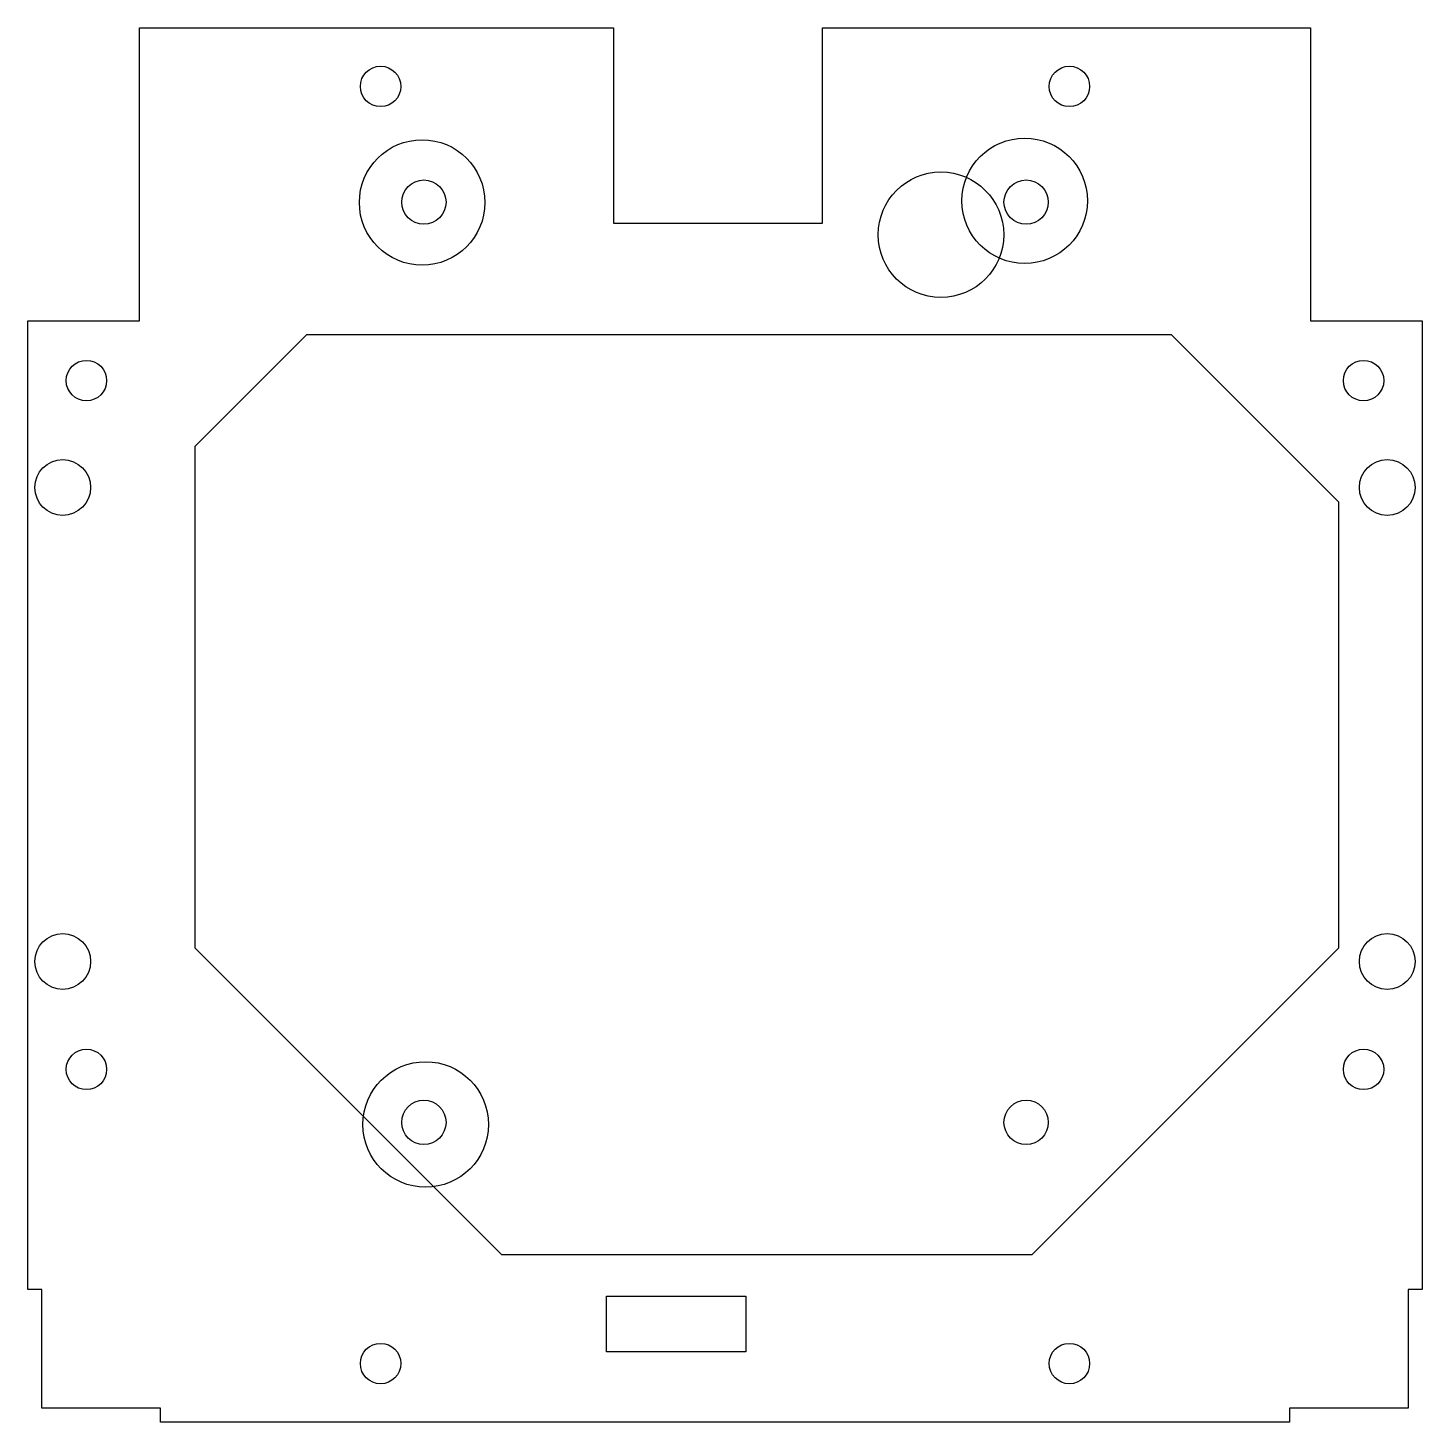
# Model space of a CAD drawing. Extents: x -50 to 50, y -55 to 45.
import ezdxf

# ---------------------------------------------------------------- set-up
doc = ezdxf.new("R2010")
doc.units = 0
doc.layers.add('20', color=30, linetype='CONTINUOUS')

msp = doc.modelspace()

# ---------------------------------------------------------------- linework, layer by layer
at = {"layer": '20'}
for p, q in [((-41.998, 45.463), (-7.998, 45.463)), ((-41.998, 24.463), (-41.998, 45.463)), ((-7.998, 45.463), (-7.998, 31.463)), ((7.002, 31.463), (7.002, 45.463)), ((7.002, 45.463), (42.002, 45.463)), ((42.002, 45.463), (42.002, 24.463)), ((-7.998, 31.463), (7.002, 31.463)), ((-49.998, -45.037), (-49.998, 24.463)), ((-49.998, 24.463), (-41.998, 24.463)), ((42.002, 24.463), (50.002, 24.463)), ((50.002, 24.463), (50.002, -45.037)), ((-37.998, 15.463), (-29.998, 23.463)), ((-29.998, 23.463), (32.002, 23.463)), ((32.002, 23.463), (44.002, 11.463)), ((-37.998, -20.537), (-37.998, 15.463)), ((44.002, 11.463), (44.002, -20.537)), ((-15.998, -42.537), (-37.998, -20.537)), ((44.002, -20.537), (22.002, -42.537)), ((22.002, -42.537), (-15.998, -42.537)), ((-48.998, -45.037), (-49.998, -45.037)), ((-48.998, -53.537), (-48.998, -45.037)), ((-8.5, -49.5), (-8.5, -45.5)), ((-8.5, -45.5), (1.5, -45.5)), ((1.5, -45.5), (1.5, -49.5)), ((50.002, -45.037), (49.002, -45.037)), ((49.002, -45.037), (49.002, -53.537)), ((1.5, -49.5), (-8.5, -49.5)), ((-40.498, -53.537), (-48.998, -53.537)), ((-40.498, -54.537), (-40.498, -53.537)), ((49.002, -53.537), (40.502, -53.537)), ((40.502, -53.537), (40.502, -54.537)), ((40.502, -54.537), (-40.498, -54.537))]:
    msp.add_line(p, q, dxfattribs=at)
for centre, radius in [((-24.698, 41.263), 1.45), ((24.702, 41.263), 1.45), ((-21.723, 32.941), 4.5), ((21.496, 33.06), 4.5), ((15.49, 30.627), 4.5), ((-21.598, 32.963), 1.59), ((21.602, 32.963), 1.59), ((-45.798, 20.163), 1.45), ((45.802, 20.163), 1.45), ((-47.5, 12.5), 2), ((47.5, 12.5), 2), ((-47.5, -21.5), 2), ((47.5, -21.5), 2), ((-45.798, -29.237), 1.45), ((45.802, -29.237), 1.45), ((-21.469, -33.186), 4.5), ((-21.598, -33.037), 1.59), ((21.602, -33.037), 1.59), ((-24.698, -50.337), 1.45), ((24.702, -50.337), 1.45)]:
    msp.add_circle(centre, radius, dxfattribs=at)

doc.saveas('drawing.dxf')
